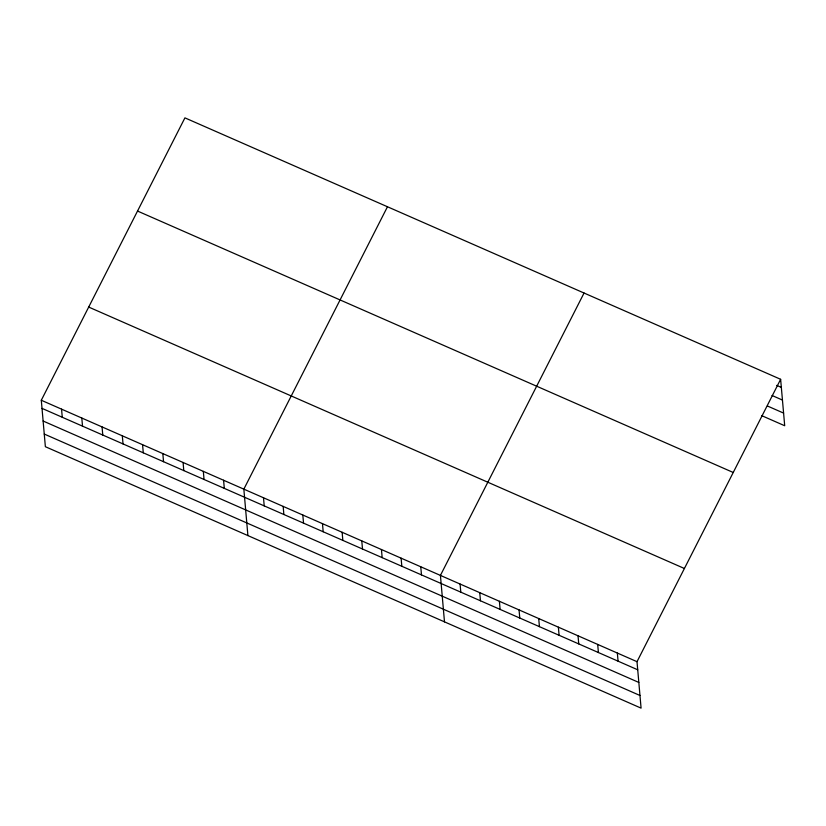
<?xml version="1.0" encoding="UTF-8"?>
<svg xmlns="http://www.w3.org/2000/svg" width="826" height="826" viewBox="0 0 826 826"><rect width="100%" height="100%" fill="white"/><g stroke="black" fill="none" stroke-linecap="round" stroke-linejoin="round"><path stroke-width="1.24" d="M780.632 379.299L637.011 661.678L641.079 708.13L45.368 446.701L41.3 400.259L184.921 117.87L780.632 379.299L784.7 425.741L761.572 415.592M387.466 206.758L243.846 489.137L247.903 535.589M584.054 293.024L440.423 575.412L444.491 621.864M776.719 385.381L781.344 387.404M772.042 395.489L782.449 400.063M767.406 405.989L783.595 413.093M137.529 211.053L733.24 472.482M88.692 307.065L684.403 568.495M41.3 400.259L637.011 661.678M42.012 408.374L637.724 669.793M43.117 421.023L638.828 682.441M44.253 434.053L639.964 695.482M617.352 653.056L618.065 661.172M597.694 644.425L598.406 652.54M578.035 635.803L578.747 643.908M558.376 627.171L559.088 635.287M538.717 618.55L539.43 626.655M519.058 609.918L519.771 618.034M499.4 601.287L500.112 609.402M479.741 592.665L480.453 600.781M460.082 584.034L460.794 592.149M420.764 566.781L421.477 574.896M401.106 558.159L401.818 566.275M381.447 549.527L382.159 557.643M361.788 540.906L362.5 549.022M342.129 532.274L342.842 540.39M322.481 523.653L323.183 531.758M302.822 515.021L303.524 523.137M283.163 506.4L283.865 514.505M263.504 497.768L264.206 505.884M223.588 480.257L224.3 488.362M203.33 471.367L204.043 479.483M183.083 462.477L183.785 470.593M162.825 453.588L163.538 461.703M142.568 444.698L143.28 452.813M122.32 435.808L123.022 443.923M102.063 426.918L102.775 435.034M81.805 418.039L82.517 426.144M61.558 409.149L62.26 417.254"/></g></svg>
